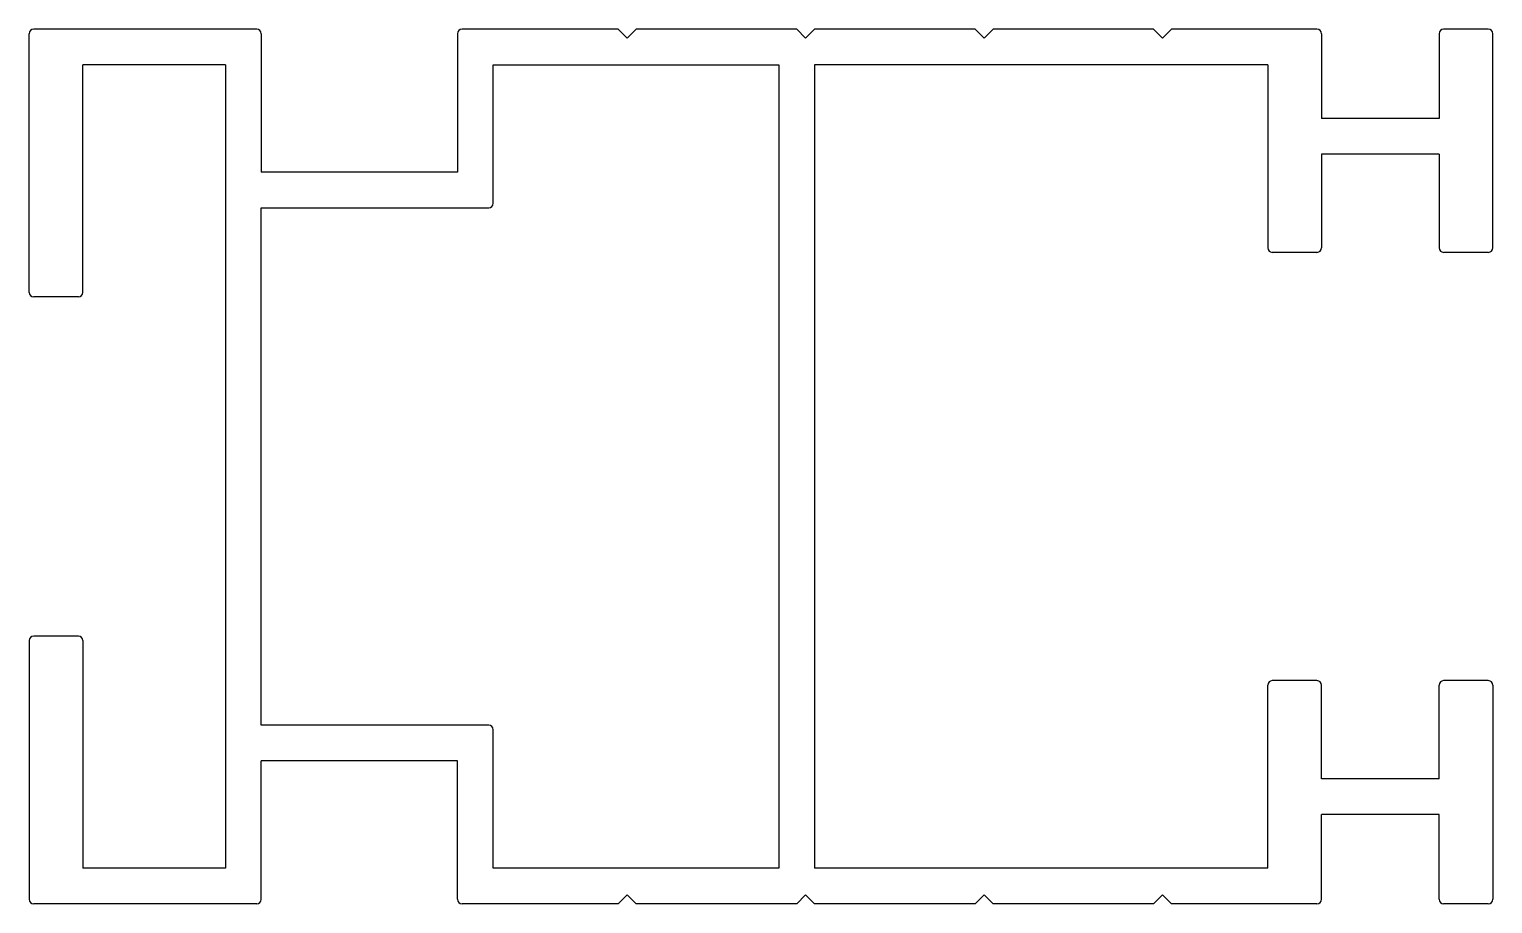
# Model space of a CAD drawing. Extents: x 2006.8 to 2088.8, y 1345.3 to 1394.3.
import ezdxf

# ---------------------------------------------------------------- set-up
doc = ezdxf.new("R2010")
doc.units = 0
doc.layers.get('0').update_dxf_attribs({"linetype": 'CONTINUOUS'})

msp = doc.modelspace()

# ---------------------------------------------------------------- linework, layer by layer
for p, q in [((2006.836, 1379.571), (2006.836, 1394.071)), ((2019.586, 1394.321), (2007.086, 1394.321)), ((2019.836, 1394.071), (2019.836, 1386.321)), ((2030.836, 1394.071), (2030.836, 1386.321)), ((2039.836, 1394.321), (2031.086, 1394.321)), ((2039.836, 1394.321), (2040.336, 1393.821)), ((2040.336, 1393.821), (2040.836, 1394.321)), ((2049.836, 1394.321), (2040.836, 1394.321)), ((2049.836, 1394.321), (2050.336, 1393.821)), ((2050.336, 1393.821), (2050.836, 1394.321)), ((2059.836, 1394.321), (2050.836, 1394.321)), ((2059.836, 1394.321), (2060.336, 1393.821)), ((2060.336, 1393.821), (2060.836, 1394.321)), ((2069.836, 1394.321), (2060.836, 1394.321)), ((2069.836, 1394.321), (2070.336, 1393.821)), ((2070.336, 1393.821), (2070.836, 1394.321)), ((2078.986, 1394.321), (2070.836, 1394.321)), ((2079.236, 1394.071), (2079.236, 1389.321)), ((2085.836, 1394.071), (2085.836, 1389.321)), ((2088.586, 1394.321), (2086.086, 1394.321)), ((2088.836, 1382.071), (2088.836, 1394.071)), ((2009.836, 1379.571), (2009.836, 1392.321)), ((2017.836, 1392.321), (2009.836, 1392.321)), ((2017.836, 1392.321), (2017.836, 1347.321)), ((2032.836, 1384.571), (2032.836, 1392.321)), ((2032.836, 1392.321), (2048.836, 1392.321)), ((2048.836, 1392.321), (2048.836, 1347.321)), ((2050.836, 1392.321), (2050.836, 1347.321)), ((2076.236, 1392.321), (2050.836, 1392.321)), ((2076.236, 1392.321), (2076.236, 1382.071)), ((2085.836, 1389.321), (2079.236, 1389.321)), ((2079.236, 1387.321), (2079.236, 1382.071)), ((2085.836, 1387.321), (2079.236, 1387.321)), ((2085.836, 1387.321), (2085.836, 1382.071)), ((2030.836, 1386.321), (2019.836, 1386.321)), ((2019.836, 1355.321), (2019.836, 1384.321)), ((2019.836, 1384.321), (2032.586, 1384.321)), ((2078.986, 1381.821), (2076.486, 1381.821)), ((2088.586, 1381.821), (2086.086, 1381.821)), ((2009.586, 1379.321), (2007.086, 1379.321)), ((2006.836, 1360.071), (2006.836, 1345.571)), ((2009.586, 1360.321), (2007.086, 1360.321)), ((2009.836, 1360.071), (2009.836, 1347.321)), ((2076.236, 1347.321), (2076.236, 1357.571)), ((2078.986, 1357.821), (2076.486, 1357.821)), ((2079.236, 1352.321), (2079.236, 1357.571)), ((2085.836, 1352.321), (2085.836, 1357.571)), ((2088.586, 1357.821), (2086.086, 1357.821)), ((2088.836, 1357.571), (2088.836, 1345.571)), ((2032.586, 1355.321), (2019.836, 1355.321)), ((2032.836, 1347.321), (2032.836, 1355.071)), ((2019.836, 1345.571), (2019.836, 1353.321)), ((2030.836, 1353.321), (2019.836, 1353.321)), ((2030.836, 1345.571), (2030.836, 1353.321)), ((2085.836, 1352.321), (2079.236, 1352.321)), ((2079.236, 1345.571), (2079.236, 1350.321)), ((2085.836, 1350.321), (2079.236, 1350.321)), ((2085.836, 1345.571), (2085.836, 1350.321)), ((2017.836, 1347.321), (2009.836, 1347.321)), ((2048.836, 1347.321), (2032.836, 1347.321)), ((2076.236, 1347.321), (2050.836, 1347.321)), ((2040.336, 1345.821), (2039.836, 1345.321)), ((2040.836, 1345.321), (2040.336, 1345.821)), ((2050.336, 1345.821), (2049.836, 1345.321)), ((2050.836, 1345.321), (2050.336, 1345.821)), ((2060.336, 1345.821), (2059.836, 1345.321)), ((2060.836, 1345.321), (2060.336, 1345.821)), ((2070.336, 1345.821), (2069.836, 1345.321)), ((2070.836, 1345.321), (2070.336, 1345.821)), ((2019.586, 1345.321), (2007.086, 1345.321)), ((2039.836, 1345.321), (2031.086, 1345.321)), ((2049.836, 1345.321), (2040.836, 1345.321)), ((2059.836, 1345.321), (2050.836, 1345.321)), ((2069.836, 1345.321), (2060.836, 1345.321)), ((2078.986, 1345.321), (2070.836, 1345.321)), ((2088.586, 1345.321), (2086.086, 1345.321))]:
    msp.add_line(p, q)
for centre, start, end in [((2007.086, 1394.071), 90, 180), ((2019.586, 1394.071), 0, 90), ((2031.086, 1394.071), 90, 180), ((2078.986, 1394.071), 0, 90), ((2086.086, 1394.071), 90, 180), ((2088.586, 1394.071), 0, 90), ((2032.586, 1384.571), 270, 0), ((2076.486, 1382.071), 180, 270), ((2078.986, 1382.071), 270, 0), ((2086.086, 1382.071), 180, 270), ((2088.586, 1382.071), 270, 0), ((2007.086, 1379.571), 180, 270), ((2009.586, 1379.571), 270, 0), ((2007.086, 1360.071), 90, 180), ((2009.586, 1360.071), 0, 90), ((2076.486, 1357.571), 90, 180), ((2078.986, 1357.571), 0, 90), ((2086.086, 1357.571), 90, 180), ((2088.586, 1357.571), 0, 90), ((2032.586, 1355.071), 0, 90), ((2007.086, 1345.571), 180, 270), ((2019.586, 1345.571), 270, 0), ((2031.086, 1345.571), 180, 270), ((2078.986, 1345.571), 270, 0), ((2086.086, 1345.571), 180, 270), ((2088.586, 1345.571), 270, 0)]:
    msp.add_arc(centre, 0.25, start, end)

doc.saveas('drawing.dxf')
